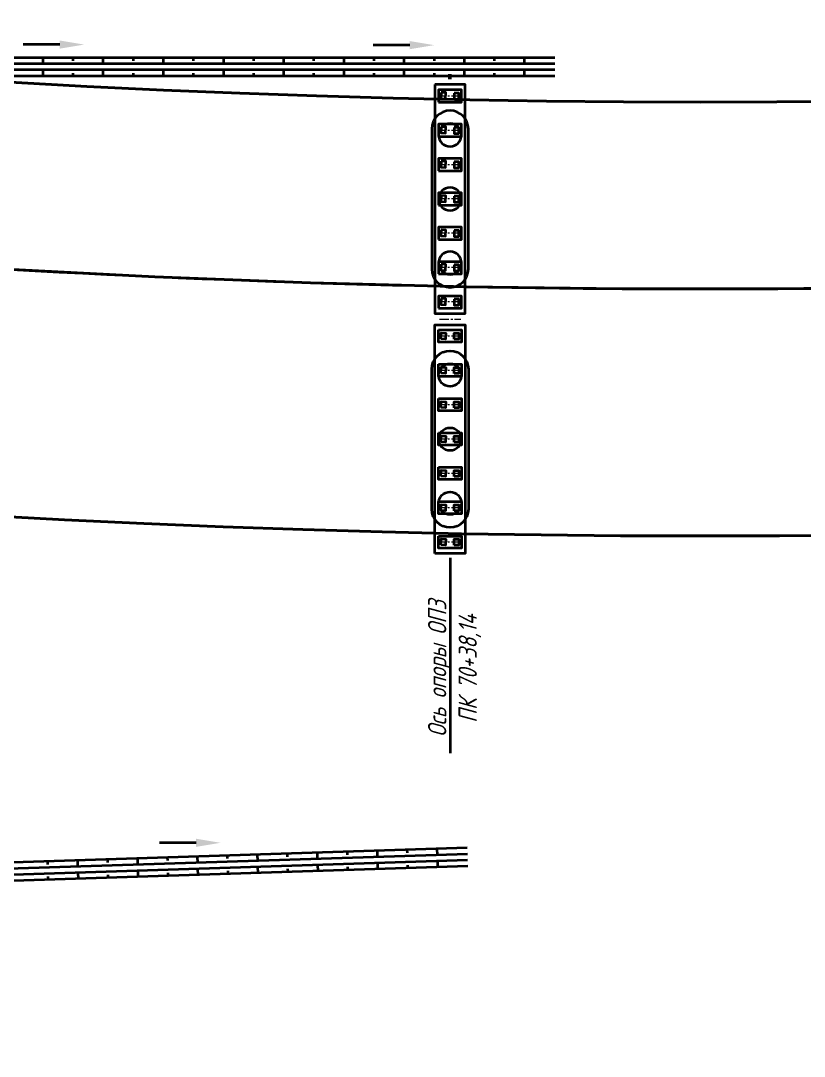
# Model space of a CAD drawing. Header units: millimetres. Extents: x 0 to 285450075, y -3000605 to 8125189010.
# Drawn here: x 6808413 to 6859762, y -719267 to -651358 of the extents above; entities that cross this region are included whole.
import ezdxf
from ezdxf import colors
from ezdxf.entities.mleader import LeaderData, LeaderLine
from ezdxf.math import Vec2, Vec3

# ---------------------------------------------------------------- set-up
doc = ezdxf.new("R2010")
doc.units = ezdxf.units.MM
doc.set_wipeout_variables(frame=1)
doc.linetypes.add('CENTER', pattern=[50.8, 31.75, -6.35, 6.35, -6.35])
doc.linetypes.add('осевая', pattern=[2, 1.25, -0.25, 0.25, -0.25])
for name, color, linetype, lineweight in [('1-Бетон', 106, 'Continuous', 35), ('1-Оси', 1, 'CENTER', 20), ('ИС_Выноски', 3, 'Continuous', 18), ('ИС_Мвн', 3, 'Continuous', 18), ('ИС_Ось', 3, 'осевая', 18)]:
    doc.layers.add(name, color=color, linetype=linetype, lineweight=lineweight)
doc.layers.add('Основное направление 30.05.Ось трассы', color=7, linetype='Continuous')
doc.styles.add('ISOCPEUR', font='isocpeur.ttf', dxfattribs={"width": 0.8, "oblique": 15, "height": 2.5})

# ---------------------------------------------------------------- blocks, each defined once
blk = doc.blocks.new('_None')
blk = doc.blocks.new('*U1383')
at = {"layer": '1-Бетон'}
blk.add_circle((0, 0), 750, dxfattribs=at)
blk = doc.blocks.new('*U1384')
at = {"layer": '1-Бетон', "color": 0, "linetype": 'ByBlock', "lineweight": -2, "transparency": 16777216}
for p in [(0, 0), (4200, 0), (8400, 0)]:
    blk.add_blockref('*U1383', p, dxfattribs=at)
blk = doc.blocks.new('*U1379')
at = {"layer": 'ИС_Ось', "ltscale": 500}
blk.add_line((0, -725), (0, 725), dxfattribs=at)
blk = doc.blocks.new('*U1380')
at = {"layer": '1-Бетон', "color": 0, "linetype": 'ByBlock', "lineweight": -2, "transparency": 16777216}
for p in [(0, 0), (2250, 0), (4500, 0), (6750, 0), (9000, 0), (11250, 0), (13500, 0)]:
    blk.add_blockref('*U1379', p, dxfattribs=at)
blk = doc.blocks.new('*U1387')
at = {"layer": '1-Бетон'}
blk.add_circle((0, 0), 750, dxfattribs=at)
blk = doc.blocks.new('*U1388')
at = {"layer": '1-Бетон', "color": 0, "linetype": 'ByBlock', "lineweight": -2, "transparency": 16777216}
for p in [(0, 0), (4200, 0), (8400, 0)]:
    blk.add_blockref('*U1387', p, dxfattribs=at)
blk = doc.blocks.new('*U1385')
at = {"layer": 'ИС_Ось', "ltscale": 500}
blk.add_line((0, -725), (0, 725), dxfattribs=at)
blk = doc.blocks.new('*U1386')
at = {"layer": '1-Бетон', "color": 0, "linetype": 'ByBlock', "lineweight": -2, "transparency": 16777216}
for p in [(0, 0), (2250, 0), (4500, 0), (6750, 0), (9000, 0), (11250, 0), (13500, 0)]:
    blk.add_blockref('*U1385', p, dxfattribs=at)
blk = doc.blocks.new('iyugtyuf')
at = {"layer": 'ИС_Мвн', "color": 146, "linetype": 'ByBlock', "lineweight": -2, "true_color": 0x105689}
blk.add_lwpolyline([(-1600, 0), (-4008, 0)], dxfattribs=at)
at = {"layer": 'ИС_Мвн', "color": 146, "true_color": 0x105689}
blk.add_solid([(-1600, 267), (0, 0), (-1600, -267)], dxfattribs=at)
blk = doc.blocks.new('мост план кальмиус')
at = {"color": 8}
blk.add_wipeout([(-84927, 18748), (-83562, 45128), (-71216, 44489), (-66238, 42098), (-62410, 39358), (-58831, 35769), (-56452, 32504), (-54289, 28370), (-53279, 25638), (-52589, 23031), (-52149, 20452), (-51945, 17984), (-51953, 15404), (-51847, 1713), (16523, 174), (16499, 13750), (48681, 15115), (51950, 15396), (51993, 16603), (52429, 19670), (52763, 20976), (53228, 22376), (53763, 23670), (54928, 25867), (55955, 27386), (57261, 28968), (58369, 30088), (59857, 31352), (61766, 32654), (64399, 33987), (66743, 34802), (68607, 35230), (73006, 35615), (75369, 35737), (80966, 36027), (84021, 36185), (84924, 18748), (81975, 18490), (81924, 17723), (81924, -13317), (85003, -13811), (86426, -28044), (82156, -29131), (72090, -31693), (70682, -31945), (68645, -32063), (67160, -31993), (65457, -31748), (63155, -31122), (61641, -30507), (59831, -29528), (59206, -29119), (57612, -27877), (55950, -26189), (54592, -24362), (53635, -22662), (53329, -22000), (52862, -20805), (52220, -18396), (52133, -16966), (51955, -16166), (50601, -16282), (16894, -17701), (16523, 174), (-51847, 1713), (-51957, -16166), (-51975, -17754), (-52064, -18998), (-52207, -20149), (-52411, -21316), (-52628, -22291), (-52913, -23344), (-53313, -24568), (-53979, -26232), (-54781, -27859), (-55627, -29295), (-56959, -31171), (-57508, -31843), (-57930, -32327), (-58939, -33384), (-60064, -34421), (-61062, -35236), (-61822, -35797), (-62602, -36327), (-63223, -36717), (-63657, -36974), (-64059, -37201), (-65393, -37881), (-66993, -38563), (-68626, -39119), (-70984, -39743), (-72767, -39965), (-74388, -40088), (-88874, -37694), (-84927, -13818), (-82187, -14057), (-81927, -13317), (-81927, 17723), (-81861, 18480)], dxfattribs=at).dxf.layer = '1-Бетон'
for p, q in [((-43193, 14761), (-43193, 15161)), ((-41220, 14961), (-41220, 15161)), ((-39248, 14760), (-39248, 15160)), ((-37276, 14960), (-37276, 15160)), ((-35304, 14760), (-35304, 15160)), ((-33332, 14960), (-33332, 15160)), ((-31359, 14760), (-31359, 15160)), ((-29387, 14960), (-29387, 15160)), ((-27415, 14760), (-27415, 15160)), ((-25443, 14960), (-25443, 15160)), ((-23470, 14760), (-23470, 15160)), ((-21498, 14960), (-21498, 15160)), ((-19526, 14760), (-19526, 15160)), ((-17554, 14959), (-17554, 15159)), ((-15582, 14759), (-15582, 15159)), ((-13609, 14959), (-13609, 15159)), ((-11637, 14759), (-11637, 15159)), ((-43193, 13961), (-43193, 14361)), ((-39248, 13960), (-39248, 14360)), ((-35304, 13960), (-35304, 14360)), ((-31359, 13960), (-31359, 14360)), ((-27415, 13960), (-27415, 14360)), ((-23471, 13960), (-23471, 14360)), ((-19526, 13960), (-19526, 14360)), ((-15582, 13959), (-15582, 14359)), ((-11637, 13959), (-11637, 14359)), ((-41221, 13961), (-41221, 14161)), ((-37276, 13960), (-37276, 14160)), ((-33332, 13960), (-33332, 14160)), ((-29387, 13960), (-29387, 14160)), ((-25443, 13960), (-25443, 14160)), ((-21498, 13960), (-21498, 14160)), ((-17554, 13959), (-17554, 14159)), ((-13609, 13959), (-13609, 14159)), ((-36984, -37749), (-36997, -37350)), ((-35027, -37486), (-35033, -37286)), ((-33057, -37623), (-33070, -37223)), ((-31100, -37360), (-31107, -37160)), ((-29130, -37496), (-29143, -37097)), ((-27173, -37233), (-27180, -37033)), ((-25203, -37370), (-25216, -36970)), ((-23246, -37107), (-23253, -36907)), ((-21277, -37243), (-21289, -36844)), ((-19320, -36980), (-19326, -36780)), ((-17350, -37117), (-17363, -36717)), ((-42881, -37739), (-42887, -37539)), ((-40911, -37876), (-40924, -37476)), ((-38954, -37613), (-38960, -37413)), ((-33031, -38422), (-33044, -38023)), ((-29105, -38296), (-29117, -37896)), ((-25178, -38169), (-25191, -37770)), ((-23214, -38106), (-23221, -37906)), ((-21251, -38043), (-21264, -37643)), ((-19287, -37980), (-19294, -37780)), ((-17324, -37917), (-17337, -37517)), ((-42848, -38739), (-42855, -38539)), ((-40885, -38675), (-40898, -38276)), ((-38922, -38612), (-38928, -38412)), ((-36958, -38549), (-36971, -38149)), ((-34995, -38486), (-35001, -38286)), ((-31068, -38359), (-31074, -38159)), ((-27141, -38233), (-27148, -38033))]:
    blk.add_line(p, q)
for points in [[(-9665, 15159), (-53054, 15161)], [(-9665, 14759), (-53054, 14761)], [(-9665, 14359), (-53054, 14361)], [(-9665, 13959), (-53054, 13961)], [(-15399, -36654), (-74302, -38551)], [(-15386, -37054), (-74289, -38951)], [(-15373, -37453), (-74276, -39351)], [(-15361, -37853), (-74263, -39750)]]:
    blk.add_lwpolyline(points)
at = {"layer": '1-Бетон', "color": 3}
for points in [[(-17527, 13399), (-17527, -1601), (-15527, -1601), (-15527, 13399)], [(-17528, -17352), (-17527, -2351), (-15527, -2350), (-15527, -17351)]]:
    blk.add_lwpolyline(points, close=True, dxfattribs=at)
at = {"layer": '1-Бетон', "color": 5}
for points in [[(-17277, 12249), (-15777, 12249), (-15777, 13049), (-17277, 13049), (-17277, 12249)], [(-17105, 12885), (-17122, 12486), (-16822, 12473), (-16806, 12873), (-17105, 12885)], [(-16252, 12849), (-16252, 12449), (-15952, 12449), (-15952, 12849), (-16252, 12849)], [(-17277, 9997), (-15777, 9997), (-15777, 10797), (-17277, 10797), (-17277, 9997)], [(-17105, 10633), (-17122, 10234), (-16822, 10221), (-16806, 10621), (-17105, 10633)], [(-16252, 10597), (-16252, 10197), (-15952, 10197), (-15952, 10597), (-16252, 10597)], [(-17277, 7745), (-15777, 7745), (-15777, 8545), (-17277, 8545), (-17277, 7745)], [(-17105, 8381), (-17122, 7982), (-16822, 7969), (-16806, 8369), (-17105, 8381)], [(-16252, 8345), (-16252, 7945), (-15952, 7945), (-15952, 8345), (-16252, 8345)], [(-17277, 5493), (-15777, 5493), (-15777, 6293), (-17277, 6293), (-17277, 5493)], [(-17105, 6129), (-17122, 5730), (-16822, 5717), (-16806, 6117), (-17105, 6129)], [(-16252, 6093), (-16252, 5693), (-15952, 5693), (-15952, 6093), (-16252, 6093)], [(-17277, 3241), (-15777, 3241), (-15777, 4041), (-17277, 4041), (-17277, 3241)], [(-17105, 3877), (-17122, 3478), (-16822, 3465), (-16806, 3865), (-17105, 3877)], [(-16252, 3841), (-16252, 3441), (-15952, 3441), (-15952, 3841), (-16252, 3841)], [(-17277, 989), (-15777, 989), (-15777, 1789), (-17277, 1789), (-17277, 989)], [(-17105, 1625), (-17122, 1226), (-16822, 1213), (-16806, 1613), (-17105, 1625)], [(-16252, 1589), (-16252, 1189), (-15952, 1189), (-15952, 1589), (-16252, 1589)], [(-17277, -1263), (-15777, -1263), (-15777, -463), (-17277, -463), (-17277, -1263)], [(-17105, -627), (-17122, -1026), (-16822, -1039), (-16806, -639), (-17105, -627)], [(-16252, -663), (-16252, -1063), (-15952, -1063), (-15952, -663), (-16252, -663)], [(-17277, -2689), (-15777, -2689), (-15777, -3489), (-17277, -3489), (-17277, -2689)], [(-17122, -3278), (-17105, -2879), (-16806, -2891), (-16822, -3291), (-17122, -3278)], [(-16252, -3289), (-16252, -2889), (-15952, -2889), (-15952, -3289), (-16252, -3289)], [(-17277, -4941), (-15777, -4941), (-15777, -5741), (-17277, -5741), (-17277, -4941)], [(-17122, -5530), (-17105, -5131), (-16806, -5143), (-16822, -5543), (-17122, -5530)], [(-16252, -5541), (-16252, -5141), (-15952, -5141), (-15952, -5541), (-16252, -5541)], [(-17277, -7193), (-15777, -7193), (-15777, -7993), (-17277, -7993), (-17277, -7193)], [(-17122, -7782), (-17105, -7383), (-16806, -7395), (-16822, -7795), (-17122, -7782)], [(-16252, -7793), (-16252, -7393), (-15952, -7393), (-15952, -7793), (-16252, -7793)], [(-17277, -9445), (-15777, -9445), (-15777, -10245), (-17277, -10245), (-17277, -9445)], [(-17122, -10034), (-17105, -9635), (-16806, -9647), (-16822, -10047), (-17122, -10034)], [(-16252, -10045), (-16252, -9645), (-15952, -9645), (-15952, -10045), (-16252, -10045)], [(-17277, -11697), (-15777, -11697), (-15777, -12497), (-17277, -12497), (-17277, -11697)], [(-17122, -12286), (-17105, -11887), (-16806, -11899), (-16822, -12299), (-17122, -12286)], [(-16252, -12297), (-16252, -11897), (-15952, -11897), (-15952, -12297), (-16252, -12297)], [(-17277, -13949), (-15777, -13949), (-15777, -14749), (-17277, -14749), (-17277, -13949)], [(-17122, -14538), (-17105, -14139), (-16806, -14151), (-16822, -14551), (-17122, -14538)], [(-16252, -14549), (-16252, -14149), (-15952, -14149), (-15952, -14549), (-16252, -14549)], [(-17277, -16201), (-15777, -16201), (-15777, -17001), (-17277, -17001), (-17277, -16201)], [(-17122, -16790), (-17105, -16391), (-16806, -16403), (-16822, -16803), (-17122, -16790)], [(-16252, -16801), (-16252, -16401), (-15952, -16401), (-15952, -16801), (-16252, -16801)]]:
    blk.add_lwpolyline(points, dxfattribs=at)
at = {"layer": '1-Бетон', "elevation": -5778}
for points in [[(-17727, 10499), (-17727, 1299, 0.995848), (-15327, 1299), (-15327, 10499, 0.995848)], [(-17727, -14451), (-17727, -5251, -0.995848), (-15327, -5251), (-15327, -14451, -0.995848)]]:
    blk.add_lwpolyline(points, format="xyb", close=True, dxfattribs=at)
at = {"layer": '1-Бетон', "color": 1}
blk.add_arc((0, 800001), 800001, 266.084716, 273.246619, dxfattribs=at)
at = {"layer": '1-Оси'}
blk.add_arc((0, 800000), 800000, 264.122089, 275.877664, dxfattribs=at)
at = {"layer": 'ИС_Ось', "color": 1, "ltscale": 500}
blk.add_line((-17227, -1976), (-15827, -1976), dxfattribs=at)
blk.add_line((-17227, -1976), (-15827, -1976), dxfattribs=at)
for p in [(-40502, 16025), (-17565, 15989), (-31566, -36321)]:
    blk.add_blockref('iyugtyuf', p)
at = {"layer": '1-Бетон', "xscale": -1.000000000000011, "rotation": 90}
for name, p in [('*U1386', (-16527, 12649)), ('*U1388', (-16527, 10099))]:
    blk.add_blockref(name, p, dxfattribs=at)
at = {"layer": '1-Бетон', "rotation": 90}
for name, p in [('*U1380', (-16527, -16601)), ('*U1384', (-16527, -14051))]:
    blk.add_blockref(name, p, dxfattribs=at)
at = {"layer": 'ИС_Выноски'}
ml = blk.add_multileader_mtext('Standard', dxfattribs=at)
ml.set_content('Ось опоры ОП3 \\PПК 70+38,14', color=256, style='ISOCPEUR')
ml.set_leader_properties(color=256, linetype='ByLayer')
ml.set_arrow_properties(name='NONE')
ml.build(insert=Vec2(0, 0))
ml.multileader.update_dxf_attribs({"text_left_attachment_type": 6, "text_right_attachment_type": 6, "dogleg_length": 0.36, "arrow_head_size": 600, "scale": 200})
ctx = ml.context
ctx.base_point, ctx.scale, ctx.char_height, ctx.arrow_head_size, ctx.landing_gap_size, ctx.plane_origin, ctx.plane_x_axis, ctx.plane_y_axis = Vec3(-16527, -29664), 200, 1200, 600, 125, Vec3(-9531, -10789), Vec3(0, 1), Vec3(-1, 0)
ctx.left_attachment, ctx.right_attachment, ctx.text_align_type = 6, 6, 1
notes = []
notes.append((ctx, [(1, (1, 1, 0), (-16527, -19970), (0, -1), 161, [(1, [(-16527, -17625)], 0, [])])]))
ctx.mtext.insert, ctx.mtext.text_direction, ctx.mtext.rotation, ctx.mtext.width, ctx.mtext.alignment, ctx.mtext.flow_direction = Vec3(-17967, -24898), Vec3(0, 1), 1.570796, 11378.47, 2, 5
ml = blk.add_multileader_mtext('Standard', dxfattribs=at)
ml.set_content('Ось лестничного \\Pсхода ЛС1', color=256, style='ISOCPEUR')
ml.set_leader_properties(color=256, linetype='ByLayer', lineweight=-1)
ml.set_arrow_properties(name='NONE')
ml.build(insert=Vec2(0, 0))
ml.multileader.update_dxf_attribs({"text_left_attachment_type": 6, "text_right_attachment_type": 6, "dogleg_length": 0.805, "arrow_head_size": 600, "scale": 50})
ctx = ml.context
ctx.base_point, ctx.scale, ctx.char_height, ctx.arrow_head_size, ctx.landing_gap_size, ctx.plane_origin, ctx.plane_x_axis, ctx.plane_y_axis = Vec3(-83588, -39717), 50, 1000, 600, 9, Vec3(-93779, -33453), Vec3(0.986611, -0.163089), Vec3(0.163089, 0.986611)
ctx.left_attachment, ctx.right_attachment, ctx.text_align_type = 6, 6, 1
notes.append((ctx, [(0, (1, 1, 0), (-83668, -39704), (0.986611, -0.163089), 80.5, [(0, [(-82907, -36443)], 0, [])])]))
ctx.mtext.insert, ctx.mtext.text_direction, ctx.mtext.rotation, ctx.mtext.width, ctx.mtext.alignment, ctx.mtext.flow_direction = Vec3(-79187, -39228), Vec3(0.986611, -0.163089), 6.119364, 10468.01, 2, 5
for ctx, leaders in notes:
    for number, flags, end, landing, length, lines in leaders:
        leader = LeaderData()
        leader.index, (leader.has_last_leader_line, leader.has_dogleg_vector, leader.attachment_direction) = number, flags
        leader.last_leader_point, leader.dogleg_vector, leader.dogleg_length = Vec3(end), Vec3(landing), length
        for number, points, colour, breaks in lines:
            line = LeaderLine()
            line.index, line.vertices, line.color, line.breaks = number, Vec3.list(points), colors.encode_raw_color(colour), breaks
            leader.lines.append(line)
        ctx.leaders.append(leader)

msp = doc.modelspace()

# ---------------------------------------------------------------- linework, layer by layer
at = {"layer": 'Основное направление 30.05.Ось трассы', "color": 2, "lineweight": 40, "true_color": 0xf1eb1f, "flags": 128}
for points in [[(6538152.8717, -591010.9776, 0.2084871919), (7167730.2467, -591126.0357, 0.2084871919)], [(6526779.3492, -617088.6594, 0.2084871919), (7179094.2368, -617207.8729, 0.2084871919)]]:
    msp.add_lwpolyline(points, format="xyb", dxfattribs=at)
at = {"layer": 'Основное направление 30.05.Ось трассы', "color": 1, "lineweight": 40, "flags": 128}
msp.add_lwpolyline([(6533255.6608, -602239.5049, 0.2084871919), (7172623.3532, -602356.3522)], format="xyb", dxfattribs=at)

# ---------------------------------------------------------------- next in the draw order: block references
at = {"layer": '1-Бетон'}
msp.add_blockref('мост план кальмиус', (6853073.53, -668947.9294), dxfattribs=at)

# ---------------------------------------------------------------- next in the draw order: linework, layer by layer
for points in [[(6836522.2504, -655185.2787), (6836522.2504, -654861.0949)], [(6836572.2504, -655197.8832), (6836572.2504, -654855.891)]]:
    msp.add_lwpolyline(points, dxfattribs=at)

# ---------------------------------------------------------------- next in the draw order: leaders
at = {"layer": 'ИС_Выноски'}
ml = msp.add_multileader_mtext('Standard', dxfattribs=at)
ml.set_content('Ось опоры ОП3 \\PПК 70+38,14', color=256, style='ISOCPEUR')
ml.set_leader_properties(color=256, linetype='ByLayer')
ml.set_arrow_properties(name='NONE')
ml.build(insert=Vec2(0, 0))
ml.multileader.update_dxf_attribs({"text_left_attachment_type": 6, "text_right_attachment_type": 6, "dogleg_length": 0.36, "arrow_head_size": 600, "scale": 200})
ctx = ml.context
ctx.base_point, ctx.scale, ctx.char_height, ctx.arrow_head_size, ctx.landing_gap_size, ctx.plane_origin, ctx.plane_x_axis, ctx.plane_y_axis = Vec3(6836546.8121, -1026865.0121), 200, 1200, 600, 125, Vec3(6843542.4886, -1007989.3985), Vec3(0, 1), Vec3(-1, 0)
ctx.left_attachment, ctx.right_attachment, ctx.text_align_type = 6, 6, 1
notes = []
notes.append((ctx, [(1, (1, 1, 0), (6836546.8121, -1017170.8923), (0, -1), 161.0417, [(1, [(6836546.8121, -1014825.2369)], 0, [])])]))
ctx.mtext.insert, ctx.mtext.text_direction, ctx.mtext.rotation, ctx.mtext.width, ctx.mtext.alignment, ctx.mtext.flow_direction = Vec3(6835106.8121, -1022098.4731), Vec3(0, 1), 1.5707963268, 11378.466284, 2, 5
ml = msp.add_multileader_mtext('Standard', dxfattribs=at)
ml.set_content('Ось опоры ОП3 \\PПК 70+38,14', color=256, style='ISOCPEUR')
ml.set_leader_properties(color=256, linetype='ByLayer')
ml.set_arrow_properties(name='NONE')
ml.build(insert=Vec2(0, 0))
ml.multileader.update_dxf_attribs({"text_left_attachment_type": 6, "text_right_attachment_type": 6, "dogleg_length": 0.36, "arrow_head_size": 600, "scale": 200})
ctx = ml.context
ctx.base_point, ctx.scale, ctx.char_height, ctx.arrow_head_size, ctx.landing_gap_size, ctx.plane_origin, ctx.plane_x_axis, ctx.plane_y_axis = Vec3(6836546.8121, -1298612.3506), 200, 1200, 600, 125, Vec3(6843542.4886, -1279736.737), Vec3(0, 1), Vec3(-1, 0)
ctx.left_attachment, ctx.right_attachment, ctx.text_align_type = 6, 6, 1
notes.append((ctx, [(1, (1, 1, 0), (6836546.8121, -1288918.2308), (0, -1), 161.0417, [(1, [(6836546.8121, -1286572.5753)], 0, [])])]))
ctx.mtext.insert, ctx.mtext.text_direction, ctx.mtext.rotation, ctx.mtext.width, ctx.mtext.alignment, ctx.mtext.flow_direction = Vec3(6835106.8121, -1293845.8116), Vec3(0, 1), 1.5707963268, 11378.466284, 2, 5
for ctx, leaders in notes:
    for number, flags, end, landing, length, lines in leaders:
        leader = LeaderData()
        leader.index, (leader.has_last_leader_line, leader.has_dogleg_vector, leader.attachment_direction) = number, flags
        leader.last_leader_point, leader.dogleg_vector, leader.dogleg_length = Vec3(end), Vec3(landing), length
        for number, points, colour, breaks in lines:
            line = LeaderLine()
            line.index, line.vertices, line.color, line.breaks = number, Vec3.list(points), colors.encode_raw_color(colour), breaks
            leader.lines.append(line)
        ctx.leaders.append(leader)

doc.saveas('drawing.dxf')
